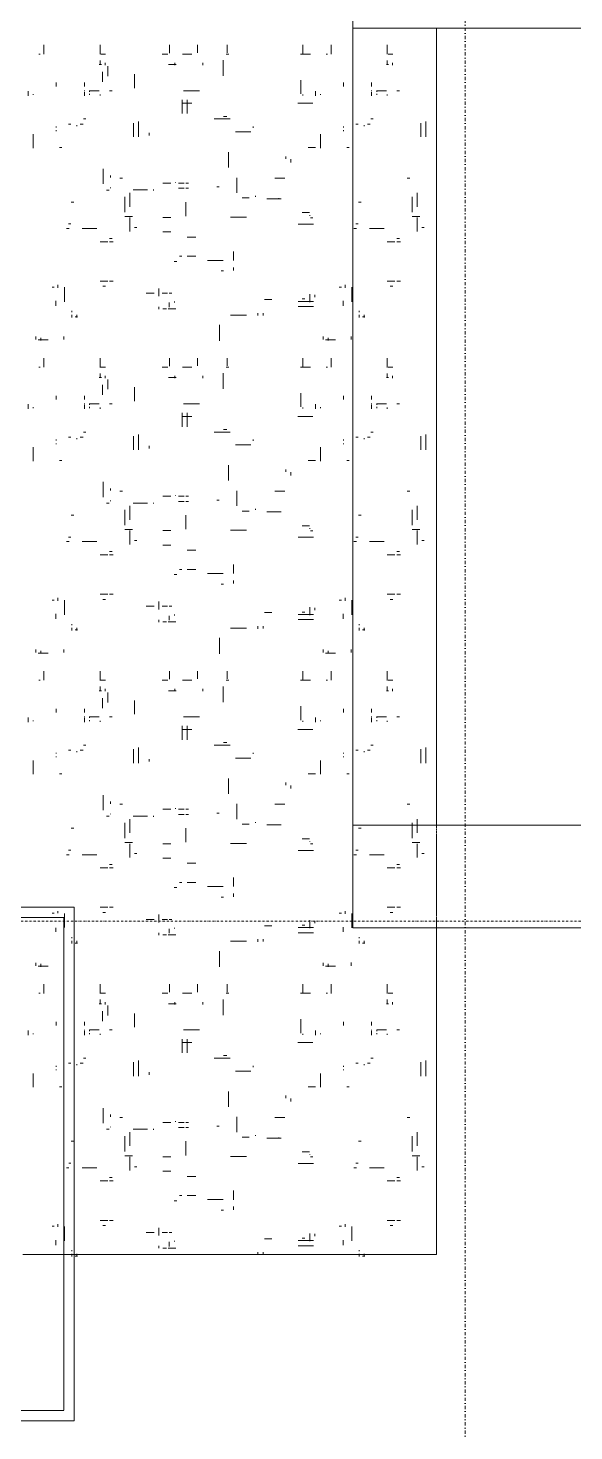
# Model space of a CAD drawing. Header units: millimetres. Extents: x -20313 to 13390, y -15775 to 12805.
# Drawn here: x -7322 to -6259, y -3115 to -383 of the extents above; entities that cross this region are included whole.
import ezdxf

# ---------------------------------------------------------------- set-up
doc = ezdxf.new("R2010")
doc.units = ezdxf.units.MM
doc.linetypes.add('Dash dot', pattern=[15.875, 6.35, -4.7625, 0, -4.7625])
doc.linetypes.add('TD_Level Line', pattern=[8, 4, -2, 0, -2])
for name, color, linetype, lineweight in [('G-ANNO-SYMB', 111, 'Continuous', 9), ('G-IMPT', 8, 'Continuous', 5), ('I-FURN', 30, 'Continuous', 5), ('S-GRID', 1, 'Continuous', 9)]:
    doc.layers.add(name, color=color, linetype=linetype, lineweight=lineweight)

# ---------------------------------------------------------------- blocks, each defined once
blk = doc.blocks.new('FUR_3_Upholstry_Sofa-Kona - _-1171519-01_First floor')
at = {"layer": 'I-FURN', "color": 10}
for p, q in [((-2197.3, 2524.4), (-2597.3, 2524.4)), ((-2597.3, 2524.4), (-2597.3, 2484.4)), ((-2597.3, 2524.4), (-2597.3, 1524.4)), ((-2197.3, 2524.4), (-2597.3, 2524.4)), ((-2597.3, 2524.4), (-2597.3, 1524.4)), ((-397.3, 2524.4), (-2597.3, 2524.4)), ((-2597.3, 2524.4), (-397.3, 2524.4)), ((-2597.3, 1524.4), (-2597.3, 2524.4)), ((-2577.3, 2504.4), (-417.3, 2504.4)), ((-417.3, 2504.4), (-2577.3, 2504.4)), ((-2577.3, 2494.8), (-2577.3, 2503.9)), ((-2577.3, 2503.9), (-2577.3, 2494.8)), ((-2577.3, 1564.4), (-2577.3, 2494.3)), ((-2577.3, 2494.3), (-2577.3, 1564.4)), ((-2597.3, 1564.4), (-2597.3, 2484.4)), ((-2597.3, 1564.4), (-2597.3, 1524.4)), ((-2577.3, 1554.1), (-2577.3, 1563.9)), ((-2577.3, 1563.9), (-2577.3, 1554.1)), ((-2577.3, 1544.4), (-2577.3, 1553.6)), ((-2577.3, 1553.6), (-2577.3, 1544.4)), ((-417.3, 1544.4), (-2577.3, 1544.4)), ((-2577.3, 1544.4), (-417.3, 1544.4)), ((-2597.3, 1524.4), (-2197.3, 1524.4)), ((-2597.3, 1524.4), (-2197.3, 1524.4)), ((-2597.3, 1524.4), (-397.3, 1524.4)), ((-397.3, 1524.4), (-2597.3, 1524.4))]:
    blk.add_line(p, q, dxfattribs=at)
blk = doc.blocks.new('FUR_3_Upholstry_Sofa-Parametric - Linear-1171520-01_First floor')
at = {"layer": 'I-FURN', "color": 10}
for p, q in [((-1009.4, -628.3), (-1009.4, -1568.3)), ((-998.5, -628.3), (-1009.4, -628.3)), ((-987.7, -628.3), (-1009.4, -628.3)), ((-987.7, -628.3), (-998.5, -628.3)), ((-987.7, -628.3), (-831.1, -628.3)), ((-831.1, -628.3), (-987.7, -628.3)), ((-809.4, -628.3), (-831.1, -628.3)), ((-825.5, -628.3), (-831.1, -628.3)), ((-809.4, -628.3), (-825.5, -628.3)), ((742.2, -628.3), (-809.4, -628.3)), ((-809.4, -628.3), (742.2, -628.3)), ((742.2, -628.3), (-809.4, -628.3)), ((-809.4, -628.3), (-809.4, -650)), ((742.2, -628.3), (-809.4, -628.3)), ((742.2, -650), (742.2, -628.3)), ((753.1, -628.3), (742.2, -628.3)), ((763.9, -628.3), (742.2, -628.3)), ((758.3, -628.3), (753.1, -628.3)), ((763.9, -628.3), (758.3, -628.3)), ((920.5, -628.3), (763.9, -628.3)), ((763.9, -628.3), (920.5, -628.3)), ((942.2, -628.3), (920.5, -628.3)), ((942.2, -628.3), (920.5, -628.3)), ((942.2, -1568.3), (942.2, -628.3)), ((-809.4, -805.8), (-809.4, -629)), ((-809.4, -629), (-809.4, -805.8)), ((-809.4, -629), (-809.4, -805.8)), ((-809.4, -805.8), (-809.4, -629)), ((-809.4, -806.5), (-809.4, -650)), ((742.2, -805.8), (742.2, -629)), ((742.2, -629), (742.2, -805.8)), ((742.2, -805.8), (742.2, -629)), ((742.2, -629), (742.2, -805.8)), ((742.2, -650), (742.2, -806.5)), ((-809.4, -827.5), (-809.4, -806.5)), ((-809.4, -806.5), (-809.4, -827.5)), ((-809.4, -806.5), (-809.4, -828.3)), ((-809.4, -806.5), (-809.4, -827.5)), ((-809.4, -827.5), (-809.4, -806.5)), ((742.2, -827.5), (742.2, -806.5)), ((742.2, -806.5), (742.2, -827.5)), ((742.2, -827.5), (742.2, -806.5)), ((742.2, -828.3), (742.2, -806.5)), ((742.2, -806.5), (742.2, -827.5)), ((-809.4, -1568.3), (-809.4, -828.3)), ((-809.4, -828.3), (-809.4, -1568.3)), ((-809.4, -828.3), (742.2, -828.3)), ((742.2, -828.3), (-809.4, -828.3)), ((742.2, -828.3), (-809.4, -828.3)), ((-809.4, -1568.3), (-809.4, -828.3)), ((-809.4, -828.3), (742.2, -828.3)), ((-809.4, -828.3), (-809.4, -1568.3)), ((-809.4, -1568.3), (-809.4, -828.3)), ((742.2, -1568.3), (742.2, -828.3)), ((742.2, -828.3), (742.2, -1568.3)), ((742.2, -828.3), (742.2, -1568.3)), ((742.2, -1568.3), (742.2, -828.3)), ((742.2, -828.3), (742.2, -1568.3)), ((-1009.4, -1568.3), (-987.7, -1568.3)), ((-1009.4, -1568.3), (-987.7, -1568.3)), ((-987.7, -1568.3), (-831.1, -1568.3)), ((-831.1, -1568.3), (-987.7, -1568.3)), ((-831.1, -1568.3), (-809.4, -1568.3)), ((-831.1, -1568.3), (-809.4, -1568.3)), ((-809.4, -1568.3), (742.2, -1568.3)), ((742.2, -1568.3), (-809.4, -1568.3)), ((-809.4, -1568.3), (742.2, -1568.3)), ((742.2, -1568.3), (-809.4, -1568.3)), ((742.2, -1568.3), (763.9, -1568.3)), ((742.2, -1568.3), (743, -1568.3)), ((743, -1568.3), (745.1, -1568.3)), ((745.1, -1568.3), (748.6, -1568.3)), ((748.6, -1568.3), (753.1, -1568.3)), ((753.1, -1568.3), (763.9, -1568.3)), ((920.5, -1568.3), (763.9, -1568.3)), ((763.9, -1568.3), (920.5, -1568.3)), ((920.5, -1568.3), (939.3, -1568.3)), ((920.5, -1568.3), (942.2, -1568.3)), ((939.3, -1568.3), (941.5, -1568.3)), ((941.5, -1568.3), (942.2, -1568.3))]:
    blk.add_line(p, q, dxfattribs=at)
blk = doc.blocks.new('FUR_8_Carpet - _-1171524-01_First floor')
at = {"layer": 'G-IMPT'}
for p, q in [((-1583, 1503.4), (-1578.6, 1503.4)), ((-1572, 1504.4), (-1572, 1499.2)), ((-1023.6, 1503.4), (-1019.2, 1503.4)), ((-1012.6, 1504.4), (-1012.6, 1499.2)), ((-1572, 1491.9), (-1572, 1493.9)), ((-1541, 1481.8), (-1541, 1472.3)), ((-1375.1, 1500.8), (-1375.1, 1495.8)), ((-1322, 1500), (-1352.8, 1500)), ((-1200.4, 1487.7), (-1215.4, 1487.7)), ((-1212.6, 1473.5), (-1212.6, 1475.2)), ((-1202.6, 1484.3), (-1202.6, 1475.6)), ((-1197.1, 1487.7), (-1189.7, 1487.7)), ((-1012.6, 1491.9), (-1012.6, 1493.9)), ((-981.7, 1481.8), (-981.7, 1472.3)), ((-1557.7, 1473.8), (-1557.7, 1445.7)), ((-1483.6, 1473.2), (-1453.3, 1473.2)), ((-1475.9, 1459.1), (-1475.9, 1474.5)), ((-1461.2, 1468.4), (-1466.3, 1468.4)), ((-1402, 1469.5), (-1387.9, 1469.5)), ((-1202.6, 1457.2), (-1207.5, 1457.2)), ((-1199.4, 1457.2), (-1188.6, 1457.2)), ((-1189, 1457.2), (-1194.7, 1457.2)), ((-1173.3, 1457.2), (-1157.4, 1457.2)), ((-998.4, 1473.8), (-998.4, 1445.7)), ((-1645.3, 1433.8), (-1652.7, 1433.8)), ((-1642, 1433.8), (-1627, 1433.8)), ((-1637, 1444.5), (-1637, 1443.1)), ((-1538.1, 1445.2), (-1533.6, 1445.2)), ((-1086, 1433.8), (-1093.4, 1433.8)), ((-1082.7, 1433.8), (-1067.7, 1433.8)), ((-1077.7, 1444.5), (-1077.7, 1443.1)), ((-978.7, 1445.2), (-974.3, 1445.2)), ((-1327.4, 1406.9), (-1327.4, 1413.1)), ((-1327.4, 1393.6), (-1327.4, 1375.8)), ((-1307.9, 1413.9), (-1303.5, 1413.9)), ((-1254, 1385.5), (-1237.3, 1385.5)), ((-1226.9, 1385.5), (-1222.4, 1385.5)), ((-1645.3, 1357), (-1652.7, 1357)), ((-1650.6, 1350.4), (-1645.8, 1350.4)), ((-1642, 1357), (-1627, 1357)), ((-1086, 1357), (-1093.4, 1357)), ((-1091.2, 1350.4), (-1086.5, 1350.4)), ((-1082.7, 1357), (-1067.7, 1357)), ((-1698.8, 1329.3), (-1694, 1329.3)), ((-1685.2, 1336.9), (-1685.2, 1334.9)), ((-1685.2, 1334.9), (-1685.2, 1309.9)), ((-1620.8, 1331.4), (-1592.3, 1331.4)), ((-1565.8, 1322.3), (-1570.2, 1322.3)), ((-1562, 1331.4), (-1567.2, 1331.4)), ((-1483.6, 1322.9), (-1453.3, 1322.9)), ((-1205.7, 1338), (-1189.8, 1338)), ((-1139.4, 1329.3), (-1134.7, 1329.3)), ((-1125.8, 1336.9), (-1125.8, 1334.9)), ((-1125.8, 1334.9), (-1125.8, 1309.9)), ((-1061.5, 1331.4), (-1033, 1331.4)), ((-1007.3, 1322.3), (-1010.8, 1322.3)), ((-1002.7, 1331.4), (-1007.1, 1331.4)), ((-1690.2, 1307.8), (-1675.2, 1307.8)), ((-1685.2, 1263.9), (-1685.2, 1288.9)), ((-1680.5, 1307.8), (-1677, 1307.8)), ((-1675.2, 1299.3), (-1675.2, 1294.5)), ((-1675.2, 1294.5), (-1675.2, 1269.5)), ((-1482.2, 1310.3), (-1477.8, 1310.3)), ((-1475.9, 1306.4), (-1475.9, 1305.4)), ((-1461.6, 1300.3), (-1475.8, 1300.3)), ((-1322, 1309.2), (-1352.8, 1309.2)), ((-1235, 1279.8), (-1235, 1307.2)), ((-1205.7, 1309.9), (-1189.8, 1309.9)), ((-1130.9, 1307.8), (-1115.9, 1307.8)), ((-1125.8, 1263.9), (-1125.8, 1288.9)), ((-1121.2, 1307.8), (-1117.6, 1307.8)), ((-1115.8, 1299.3), (-1115.8, 1294.5)), ((-1115.8, 1294.5), (-1115.8, 1269.5)), ((-1685.2, 1262), (-1685.2, 1263.9)), ((-1576.4, 1279.7), (-1571, 1279.7)), ((-1420.4, 1273.5), (-1392.8, 1273.5)), ((-1415.6, 1273.5), (-1415.6, 1272.4)), ((-1370.4, 1267.7), (-1370.4, 1269.4)), ((-1334.4, 1261.8), (-1334.4, 1232.4)), ((-1172.1, 1257.2), (-1172.1, 1255.6)), ((-1125.8, 1262), (-1125.8, 1263.9)), ((-1017, 1279.7), (-1011.6, 1279.7)), ((-1670.7, 1233.1), (-1665.9, 1233.1)), ((-1299.7, 1250.4), (-1295.2, 1250.4)), ((-1235, 1243), (-1239.9, 1243)), ((-1231.8, 1243), (-1221, 1243)), ((-1220.4, 1243), (-1227.1, 1243)), ((-1205.7, 1243), (-1189.8, 1243)), ((-1160.1, 1256.2), (-1157.5, 1256.2)), ((-1157.5, 1256.2), (-1132.5, 1256.2)), ((-1111.4, 1233.1), (-1106.6, 1233.1)), ((-1088.3, 1252.4), (-1088.3, 1251.5)), ((-1088.3, 1232.1), (-1088.3, 1227.8)), ((-1085.8, 1256.4), (-1080.1, 1256.4)), ((-1074.1, 1215.1), (-1074.1, 1244.5)), ((-1439.3, 1196.3), (-1439.3, 1202.4)), ((-1317.6, 1212.5), (-1317.6, 1182.7)), ((-1429.3, 1190.8), (-1429.3, 1195.7)), ((-1722.7, 1146.3), (-1722.7, 1150)), ((-1702.2, 1152.7), (-1702.2, 1127.7)), ((-1702.2, 1127.7), (-1702.2, 1152.7)), ((-1692.2, 1127.7), (-1692.2, 1152.7)), ((-1552.8, 1173.5), (-1548.4, 1173.5)), ((-1472.8, 1173.5), (-1487, 1173.5)), ((-1163.3, 1146.3), (-1163.3, 1150)), ((-1142.9, 1152.7), (-1142.9, 1127.7)), ((-1142.9, 1127.7), (-1142.9, 1152.7)), ((-1132.9, 1127.7), (-1132.9, 1152.7)), ((-993.5, 1173.5), (-989, 1173.5)), ((-1722.7, 1145), (-1722.7, 1146.3)), ((-1692.2, 1125.8), (-1692.2, 1127.7)), ((-1594, 1127.9), (-1588.3, 1127.9)), ((-1582.3, 1131.8), (-1582.3, 1129.8)), ((-1565.8, 1127.9), (-1570.2, 1127.9)), ((-1541.8, 1140), (-1541.8, 1141.4)), ((-1541.8, 1134.5), (-1541.8, 1132.8)), ((-1366.2, 1135.2), (-1366.2, 1132.8)), ((-1331.8, 1143.1), (-1361.1, 1143.1)), ((-1163.3, 1145), (-1163.3, 1146.3)), ((-1132.9, 1125.8), (-1132.9, 1127.7)), ((-1034.7, 1127.9), (-1029, 1127.9)), ((-1022.9, 1131.8), (-1022.9, 1129.8)), ((-1006.4, 1127.9), (-1010.8, 1127.9)), ((-982.5, 1140), (-982.5, 1141.4)), ((-982.5, 1134.5), (-982.5, 1132.8)), ((-1599.5, 1117.9), (-1595, 1117.9)), ((-1289.8, 1117.9), (-1320.9, 1117.9)), ((-1308.2, 1112.9), (-1314.4, 1112.9)), ((-1227.4, 1080.7), (-1227.4, 1107.6)), ((-1040.1, 1117.9), (-1035.7, 1117.9)), ((-1627, 1072.5), (-1627, 1070.4)), ((-1596.5, 1065.5), (-1596.5, 1073)), ((-1596.5, 1069.7), (-1596.5, 1071.2)), ((-1487.1, 1063.9), (-1487.1, 1073)), ((-1452.7, 1087.5), (-1482, 1087.5)), ((-1462.8, 1072.3), (-1462.8, 1070.4)), ((-1246.5, 1087.5), (-1228.2, 1087.5)), ((-1067.7, 1072.5), (-1067.7, 1070.4)), ((-1037.2, 1065.5), (-1037.2, 1073)), ((-1037.2, 1069.7), (-1037.2, 1071.2)), ((-927.7, 1063.9), (-927.7, 1073)), ((-1650.6, 1063), (-1645.8, 1063)), ((-1606.5, 1063), (-1625.6, 1063)), ((-1596.5, 1064.1), (-1596.5, 1062.5)), ((-1596.5, 1054.5), (-1596.5, 1047.2)), ((-1541.8, 1054.5), (-1541.8, 1047.2)), ((-1230.4, 1063), (-1261.5, 1063)), ((-1134.9, 1057.8), (-1134.9, 1035.5)), ((-1134.9, 1035.5), (-1134.9, 1057.8)), ((-1091.2, 1063), (-1086.5, 1063)), ((-1072.8, 1031.2), (-1072.8, 1045.6)), ((-1047.2, 1063), (-1066.3, 1063)), ((-1037.2, 1064.1), (-1037.2, 1062.5)), ((-1037.2, 1054.5), (-1037.2, 1047.2)), ((-982.5, 1054.5), (-982.5, 1047.2)), ((-1637, 1008.5), (-1637, 1013.1)), ((-1625.2, 1012), (-1629.6, 1012)), ((-1627, 1003.8), (-1627, 1011.2)), ((-1307.5, 1034), (-1307.5, 1003.5)), ((-1267.8, 1008.5), (-1267.8, 1013.1)), ((-1200.9, 1012), (-1215.9, 1012)), ((-1213.1, 1008.5), (-1213.1, 1013.1)), ((-1082.8, 1034.7), (-1082.8, 1029.7)), ((-1082.8, 1029.7), (-1082.8, 1015.3)), ((-1077.7, 1008.5), (-1077.7, 1013.1)), ((-1072.8, 1026.2), (-1072.8, 1031.2)), ((-1065.8, 1012), (-1070.3, 1012)), ((-1067.7, 1003.8), (-1067.7, 1011.2)), ((-1627, 991.9), (-1627, 973.9)), ((-1517.6, 991.7), (-1517.6, 973.9)), ((-1462.8, 990.9), (-1462.8, 973.9)), ((-1315.1, 989.1), (-1315.1, 973.9)), ((-1257.8, 989.1), (-1257.8, 973.9)), ((-1203.1, 989.5), (-1203.1, 973.9)), ((-1067.7, 991.9), (-1067.7, 973.9)), ((-958.2, 991.7), (-958.2, 973.9)), ((-1556.9, 931.7), (-1556.9, 937.9)), ((-1512.1, 934.3), (-1512.1, 939.8)), ((-1502.1, 931.9), (-1502.1, 937.9)), ((-997.5, 931.7), (-997.5, 937.9)), ((-952.8, 934.3), (-952.8, 939.8)), ((-942.8, 931.9), (-942.8, 937.9)), ((-1583, 893.7), (-1578.6, 893.7)), ((-1572, 894.7), (-1572, 889.5)), ((-1572, 882.2), (-1572, 884.2)), ((-1375.1, 891.1), (-1375.1, 886.1)), ((-1322, 890.3), (-1352.8, 890.3)), ((-1200.4, 878), (-1215.4, 878)), ((-1202.6, 874.7), (-1202.6, 866)), ((-1197.1, 878), (-1189.7, 878)), ((-1023.6, 893.7), (-1019.2, 893.7)), ((-1012.6, 894.7), (-1012.6, 889.5)), ((-1012.6, 882.2), (-1012.6, 884.2)), ((-1557.7, 864.2), (-1557.7, 836)), ((-1541, 872.1), (-1541, 862.6)), ((-1483.6, 863.5), (-1453.3, 863.5)), ((-1475.9, 849.4), (-1475.9, 864.8)), ((-1461.2, 858.7), (-1466.3, 858.7)), ((-1402, 859.9), (-1387.9, 859.9)), ((-1212.6, 863.9), (-1212.6, 865.6)), ((-1202.6, 847.6), (-1207.5, 847.6)), ((-1199.4, 847.6), (-1188.6, 847.6)), ((-1189, 847.6), (-1194.7, 847.6)), ((-1173.3, 847.6), (-1157.4, 847.6)), ((-998.4, 863.6), (-998.4, 853.8)), ((-998.4, 853.3), (-998.4, 844.1)), ((-981.7, 872.1), (-981.7, 864.1)), ((-1645.3, 824.1), (-1652.7, 824.1)), ((-1642, 824.1), (-1627, 824.1)), ((-1637, 834.9), (-1637, 833.4)), ((-1538.1, 835.6), (-1533.6, 835.6)), ((-1086, 824.1), (-1093.4, 824.1)), ((-1082.7, 824.1), (-1067.7, 824.1)), ((-1077.7, 834.9), (-1077.7, 833.4)), ((-998.4, 843.2), (-998.4, 836)), ((-985.8, 831.4), (-985.8, 835.3)), ((-985.8, 835.3), (-985.8, 831.4)), ((-978.7, 835.6), (-974.3, 835.6)), ((-1327.4, 797.2), (-1327.4, 803.4)), ((-1307.9, 804.2), (-1303.5, 804.2)), ((-1327.4, 783.9), (-1327.4, 766.1)), ((-1254, 775.8), (-1237.3, 775.8)), ((-1226.9, 775.8), (-1222.4, 775.8)), ((-1645.3, 747.3), (-1652.7, 747.3)), ((-1650.6, 740.7), (-1645.8, 740.7)), ((-1642, 747.3), (-1627, 747.3)), ((-1086, 747.3), (-1093.4, 747.3)), ((-1091.2, 740.7), (-1086.5, 740.7)), ((-1082.7, 747.3), (-1067.7, 747.3)), ((-1698.8, 719.6), (-1694, 719.6)), ((-1685.2, 727.2), (-1685.2, 725.2)), ((-1685.2, 725.2), (-1685.2, 700.2)), ((-1620.8, 721.7), (-1592.3, 721.7)), ((-1565.8, 712.6), (-1570.2, 712.6)), ((-1562, 721.7), (-1567.2, 721.7)), ((-1483.6, 713.3), (-1453.3, 713.3)), ((-1205.7, 728.3), (-1189.8, 728.3)), ((-1139.4, 719.6), (-1134.7, 719.6)), ((-1125.8, 727.2), (-1125.8, 725.2)), ((-1125.8, 725.2), (-1125.8, 700.2)), ((-1061.5, 721.7), (-1033, 721.7)), ((-1006.4, 712.6), (-1010.8, 712.6)), ((-1002.7, 721.7), (-1007.8, 721.7)), ((-1690.2, 698.1), (-1675.2, 698.1)), ((-1680.5, 698.1), (-1677, 698.1)), ((-1675.2, 689.6), (-1675.2, 685.6)), ((-1675.2, 684.8), (-1675.2, 680.6)), ((-1482.2, 700.7), (-1477.8, 700.7)), ((-1475.9, 696.7), (-1475.9, 695.8)), ((-1461.6, 690.7), (-1475.8, 690.7)), ((-1322, 699.6), (-1352.8, 699.6)), ((-1235, 670.2), (-1235, 697.5)), ((-1205.7, 700.2), (-1189.8, 700.2)), ((-1130.9, 698.1), (-1115.9, 698.1)), ((-1121.2, 698.1), (-1117.6, 698.1)), ((-1115.8, 689.6), (-1115.8, 684.8)), ((-1115.8, 684.8), (-1115.8, 659.8)), ((-1685.2, 675.4), (-1685.2, 679.2)), ((-1685.2, 670.8), (-1685.2, 674.7)), ((-1685.2, 667.2), (-1685.2, 670.2)), ((-1685.2, 664.9), (-1685.2, 666.8)), ((-1685.2, 654.2), (-1685.2, 663.9)), ((-1675.2, 680), (-1675.2, 675.4)), ((-1675.2, 674.7), (-1675.2, 670.8)), ((-1675.2, 670.2), (-1675.2, 667.2)), ((-1675.2, 666.8), (-1675.2, 664.9)), ((-1675.2, 663.9), (-1675.2, 659.8)), ((-1576.4, 670), (-1571, 670)), ((-1420.4, 663.8), (-1392.8, 663.8)), ((-1415.6, 663.9), (-1415.6, 662.8)), ((-1370.4, 658.1), (-1370.4, 659.7)), ((-1125.8, 654.2), (-1125.8, 679.2)), ((-1017, 670), (-1011.6, 670)), ((-1685.2, 652.3), (-1685.2, 654.2)), ((-1334.4, 652.2), (-1334.4, 622.7)), ((-1299.7, 640.7), (-1295.2, 640.7)), ((-1235, 633.3), (-1239.9, 633.3)), ((-1231.8, 633.3), (-1221, 633.3)), ((-1220.4, 633.3), (-1227.1, 633.3)), ((-1205.7, 633.3), (-1189.8, 633.3)), ((-1172.1, 647.6), (-1172.1, 645.9)), ((-1160.1, 646.5), (-1157.5, 646.5)), ((-1157.5, 646.5), (-1132.5, 646.5)), ((-1125.8, 652.3), (-1125.8, 654.2)), ((-1088.3, 642.7), (-1088.3, 641.8)), ((-1085.8, 646.7), (-1080.1, 646.7)), ((-1074.1, 605.4), (-1074.1, 634.8)), ((-1670.7, 623.4), (-1665.9, 623.4)), ((-1317.6, 602.9), (-1317.6, 573)), ((-1111.4, 623.4), (-1106.6, 623.4)), ((-1088.3, 622.4), (-1088.3, 618.1)), ((-1439.3, 586.6), (-1439.3, 592.8)), ((-1429.3, 581.1), (-1429.3, 586.1)), ((-1552.8, 563.9), (-1548.4, 563.9)), ((-1472.8, 563.9), (-1487, 563.9)), ((-993.5, 563.9), (-989, 563.9)), ((-1722.7, 536.6), (-1722.7, 540.4)), ((-1722.7, 535.4), (-1722.7, 536.6)), ((-1702.2, 543.1), (-1702.2, 518.1)), ((-1702.2, 518.1), (-1702.2, 543.1)), ((-1692.2, 518.1), (-1692.2, 543.1)), ((-1582.3, 522.2), (-1582.3, 520.1)), ((-1541.8, 530.3), (-1541.8, 531.8)), ((-1541.8, 524.8), (-1541.8, 523.1)), ((-1366.2, 525.5), (-1366.2, 523.1)), ((-1331.8, 533.4), (-1361.1, 533.4)), ((-1163.3, 536.6), (-1163.3, 540.4)), ((-1163.3, 535.4), (-1163.3, 536.6)), ((-1142.9, 543.1), (-1142.9, 518.1)), ((-1142.9, 518.1), (-1142.9, 543.1)), ((-1132.9, 518.1), (-1132.9, 543.1)), ((-1022.9, 522.2), (-1022.9, 520.1)), ((-982.5, 530.3), (-982.5, 531.8)), ((-982.5, 524.8), (-982.5, 523.1)), ((-1692.2, 516.1), (-1692.2, 518.1)), ((-1599.5, 508.3), (-1595, 508.3)), ((-1594, 518.3), (-1588.3, 518.3)), ((-1565.8, 518.3), (-1570.2, 518.3)), ((-1289.8, 508.3), (-1320.9, 508.3)), ((-1308.2, 503.2), (-1314.4, 503.2)), ((-1227.4, 471), (-1227.4, 498)), ((-1132.9, 516.1), (-1132.9, 518.1)), ((-1040.1, 508.3), (-1035.7, 508.3)), ((-1034.7, 518.3), (-1029, 518.3)), ((-1006.4, 518.3), (-1010.8, 518.3)), ((-1452.7, 477.8), (-1482, 477.8)), ((-1246.5, 477.8), (-1228.2, 477.8)), ((-1650.6, 453.4), (-1645.8, 453.4)), ((-1627, 462.8), (-1627, 460.7)), ((-1606.5, 453.4), (-1625.6, 453.4)), ((-1596.5, 455.8), (-1596.5, 463.3)), ((-1596.5, 460), (-1596.5, 461.5)), ((-1596.5, 454.5), (-1596.5, 452.8)), ((-1596.5, 444.8), (-1596.5, 437.6)), ((-1541.8, 444.8), (-1541.8, 437.6)), ((-1487.1, 454.2), (-1487.1, 463.3)), ((-1462.8, 462.6), (-1462.8, 460.7)), ((-1230.4, 453.4), (-1261.5, 453.4)), ((-1134.9, 448.1), (-1134.9, 425.8)), ((-1134.9, 425.8), (-1134.9, 448.1)), ((-1091.2, 453.4), (-1086.5, 453.4)), ((-1067.7, 462.8), (-1067.7, 460.7)), ((-1047.2, 453.4), (-1066.3, 453.4)), ((-1037.2, 455.8), (-1037.2, 463.3)), ((-1037.2, 460), (-1037.2, 461.5)), ((-1037.2, 454.5), (-1037.2, 452.8)), ((-1037.2, 444.8), (-1037.2, 437.6)), ((-982.5, 444.8), (-982.5, 437.6)), ((-927.7, 454.2), (-927.7, 463.3)), ((-1307.5, 424.4), (-1307.5, 393.8)), ((-1082.8, 425.1), (-1082.8, 420.1)), ((-1082.8, 420.1), (-1082.8, 405.7)), ((-1072.8, 421.6), (-1072.8, 436)), ((-1072.8, 416.6), (-1072.8, 421.6)), ((-1637, 398.8), (-1637, 403.4)), ((-1625.2, 402.3), (-1629.6, 402.3)), ((-1627, 394.1), (-1627, 401.5)), ((-1267.8, 398.8), (-1267.8, 403.4)), ((-1200.9, 402.3), (-1215.9, 402.3)), ((-1213.1, 398.8), (-1213.1, 403.4)), ((-1077.7, 398.8), (-1077.7, 403.4)), ((-1065.8, 402.3), (-1070.3, 402.3)), ((-1067.7, 394.1), (-1067.7, 401.5)), ((-1627, 382.3), (-1627, 364.2)), ((-1517.6, 382.1), (-1517.6, 364.2)), ((-1462.8, 381.2), (-1462.8, 364.2)), ((-1315.1, 379.4), (-1315.1, 364.2)), ((-1257.8, 379.4), (-1257.8, 364.2)), ((-1203.1, 379.8), (-1203.1, 364.2)), ((-1067.7, 382.3), (-1067.7, 364.2)), ((-958.2, 382.1), (-958.2, 364.2)), ((-1556.9, 322), (-1556.9, 328.2)), ((-1512.1, 324.6), (-1512.1, 330.1)), ((-1502.1, 322.2), (-1502.1, 328.2)), ((-997.5, 322), (-997.5, 328.2)), ((-952.8, 324.6), (-952.8, 330.1)), ((-942.8, 322.2), (-942.8, 328.2)), ((-1583, 284), (-1578.6, 284)), ((-1572, 285), (-1572, 279.8)), ((-1572, 272.5), (-1572, 274.5)), ((-1375.1, 281.5), (-1375.1, 276.5)), ((-1322, 280.7), (-1352.8, 280.7)), ((-1023.6, 284), (-1019.2, 284)), ((-1012.6, 285), (-1012.6, 279.8)), ((-1012.6, 272.5), (-1012.6, 274.5)), ((-1557.7, 254.5), (-1557.7, 226.3)), ((-1541, 262.4), (-1541, 252.9)), ((-1483.6, 253.8), (-1453.3, 253.8)), ((-1475.9, 239.7), (-1475.9, 255.2)), ((-1461.2, 249.1), (-1466.3, 249.1)), ((-1402, 250.2), (-1387.9, 250.2)), ((-1200.4, 268.4), (-1215.4, 268.4)), ((-1212.6, 254.2), (-1212.6, 255.9)), ((-1202.6, 265), (-1202.6, 256.3)), ((-1197.1, 268.4), (-1189.7, 268.4)), ((-998.4, 254.5), (-998.4, 226.3)), ((-981.7, 262.4), (-981.7, 252.9)), ((-1637, 225.2), (-1637, 223.8)), ((-1538.1, 225.9), (-1533.6, 225.9)), ((-1202.6, 237.9), (-1207.5, 237.9)), ((-1199.4, 237.9), (-1188.6, 237.9)), ((-1189, 237.9), (-1194.7, 237.9)), ((-1173.3, 237.9), (-1157.4, 237.9)), ((-1077.7, 225.2), (-1077.7, 223.8)), ((-978.7, 225.9), (-974.3, 225.9)), ((-1645.3, 214.4), (-1652.7, 214.4)), ((-1642, 214.4), (-1627, 214.4)), ((-1327.4, 187.6), (-1327.4, 193.8)), ((-1307.9, 194.6), (-1303.5, 194.6)), ((-1086, 214.4), (-1093.4, 214.4)), ((-1082.7, 214.4), (-1067.7, 214.4)), ((-1327.4, 174.2), (-1327.4, 156.5)), ((-1254, 166.1), (-1237.3, 166.1)), ((-1226.9, 166.1), (-1222.4, 166.1)), ((-1645.3, 137.6), (-1652.7, 137.6)), ((-1642, 137.6), (-1627, 137.6)), ((-1086, 137.6), (-1093.4, 137.6)), ((-1082.7, 137.6), (-1067.7, 137.6)), ((-1698.8, 109.9), (-1694, 109.9)), ((-1685.2, 117.5), (-1685.2, 115.6)), ((-1685.2, 115.6), (-1685.2, 90.6)), ((-1650.6, 131), (-1645.8, 131)), ((-1620.8, 112), (-1592.3, 112)), ((-1562, 112), (-1567.2, 112)), ((-1205.7, 118.6), (-1189.8, 118.6)), ((-1139.4, 109.9), (-1134.7, 109.9)), ((-1125.8, 117.5), (-1125.8, 115.6)), ((-1125.8, 115.6), (-1125.8, 90.6)), ((-1091.2, 131), (-1086.5, 131)), ((-1061.5, 112), (-1033, 112)), ((-1002.7, 112), (-1007.8, 112)), ((-1690.2, 88.4), (-1675.2, 88.4)), ((-1680.5, 88.4), (-1677, 88.4)), ((-1565.8, 103), (-1570.2, 103)), ((-1483.6, 103.6), (-1453.3, 103.6)), ((-1482.2, 91), (-1477.8, 91)), ((-1475.9, 87.1), (-1475.9, 86.1)), ((-1322, 89.9), (-1352.8, 89.9)), ((-1235, 60.5), (-1235, 87.8)), ((-1205.7, 90.6), (-1189.8, 90.6)), ((-1130.9, 88.4), (-1115.9, 88.4)), ((-1121.2, 88.4), (-1117.6, 88.4)), ((-1006.4, 103), (-1010.8, 103)), ((-1685.2, 44.6), (-1685.2, 69.6)), ((-1675.2, 79.9), (-1675.2, 75.2)), ((-1675.2, 75.2), (-1675.2, 50.2)), ((-1576.4, 60.3), (-1571, 60.3)), ((-1461.6, 81), (-1475.8, 81)), ((-1125.8, 44.6), (-1125.8, 69.6)), ((-1115.8, 79.9), (-1115.8, 75.2)), ((-1115.8, 75.2), (-1115.8, 50.2)), ((-1017, 60.3), (-1011.6, 60.3)), ((-1685.2, 42.6), (-1685.2, 44.6)), ((-1420.4, 54.1), (-1392.8, 54.1)), ((-1415.6, 54.2), (-1415.6, 53.1)), ((-1370.4, 48.4), (-1370.4, 50.1)), ((-1334.4, 42.5), (-1334.4, 13.1)), ((-1299.7, 31.1), (-1295.2, 31.1)), ((-1172.1, 37.9), (-1172.1, 36.2)), ((-1160.1, 36.8), (-1157.5, 36.8)), ((-1157.5, 36.8), (-1132.5, 36.8)), ((-1125.8, 42.6), (-1125.8, 44.6)), ((-1088.3, 33), (-1088.3, 32.1)), ((-1085.8, 37), (-1080.1, 37)), ((-1670.7, 13.7), (-1665.9, 13.7)), ((-1235, 23.7), (-1239.9, 23.7)), ((-1231.8, 23.7), (-1221, 23.7)), ((-1220.4, 23.7), (-1227.1, 23.7)), ((-1205.7, 23.7), (-1189.8, 23.7)), ((-1111.4, 13.7), (-1106.6, 13.7)), ((-1088.3, 12.7), (-1088.3, 8.5)), ((-1074.1, -4.3), (-1074.1, 25.2)), ((-1439.3, -23.1), (-1439.3, -16.9)), ((-1429.3, -28.6), (-1429.3, -23.6)), ((-1317.6, -6.8), (-1317.6, -36.7)), ((-1552.8, -45.8), (-1548.4, -45.8)), ((-1472.8, -45.8), (-1487, -45.8)), ((-993.5, -45.8), (-989, -45.8)), ((-1722.7, -73), (-1722.7, -69.3)), ((-1722.7, -74.3), (-1722.7, -73)), ((-1702.2, -66.6), (-1702.2, -91.6)), ((-1702.2, -91.6), (-1702.2, -66.6)), ((-1692.2, -91.6), (-1692.2, -66.6)), ((-1541.8, -79.4), (-1541.8, -77.9)), ((-1331.8, -76.3), (-1361.1, -76.3)), ((-1163.3, -73), (-1163.3, -69.3)), ((-1163.3, -74.3), (-1163.3, -73)), ((-1142.9, -66.6), (-1142.9, -91.6)), ((-1142.9, -91.6), (-1142.9, -66.6)), ((-1132.9, -91.6), (-1132.9, -66.6)), ((-982.5, -79.4), (-982.5, -77.9)), ((-1692.2, -93.5), (-1692.2, -91.6)), ((-1599.5, -101.4), (-1595, -101.4)), ((-1594, -91.4), (-1588.3, -91.4)), ((-1582.3, -87.5), (-1582.3, -89.6)), ((-1565.8, -91.4), (-1570.2, -91.4)), ((-1541.8, -84.9), (-1541.8, -86.6)), ((-1366.2, -84.1), (-1366.2, -86.6)), ((-1289.8, -101.4), (-1320.9, -101.4)), ((-1308.2, -106.5), (-1314.4, -106.5)), ((-1132.9, -93.5), (-1132.9, -91.6)), ((-1040.1, -101.4), (-1035.7, -101.4)), ((-1034.7, -91.4), (-1029, -91.4)), ((-1022.9, -87.5), (-1022.9, -89.6)), ((-1006.4, -91.4), (-1010.8, -91.4)), ((-982.5, -84.9), (-982.5, -86.6)), ((-1452.7, -131.9), (-1482, -131.9)), ((-1246.5, -131.9), (-1228.2, -131.9)), ((-1227.4, -138.7), (-1227.4, -111.7)), ((-1650.6, -156.3), (-1645.8, -156.3)), ((-1627, -146.8), (-1627, -149)), ((-1606.5, -156.3), (-1625.6, -156.3)), ((-1596.5, -153.9), (-1596.5, -146.4)), ((-1596.5, -149.7), (-1596.5, -148.1)), ((-1596.5, -155.2), (-1596.5, -156.9)), ((-1487.1, -155.5), (-1487.1, -146.4)), ((-1462.8, -147.1), (-1462.8, -149)), ((-1230.4, -156.3), (-1261.5, -156.3)), ((-1134.9, -161.6), (-1134.9, -182.8)), ((-1134.9, -182.8), (-1134.9, -161.6)), ((-1091.2, -156.3), (-1086.5, -156.3)), ((-1067.7, -146.8), (-1067.7, -149)), ((-1047.2, -156.3), (-1066.3, -156.3)), ((-1037.2, -153.9), (-1037.2, -146.4)), ((-1037.2, -149.7), (-1037.2, -148.1)), ((-1037.2, -155.2), (-1037.2, -156.9)), ((-927.7, -155.5), (-927.7, -146.4)), ((-1596.5, -164.9), (-1596.5, -172.1)), ((-1541.8, -164.9), (-1541.8, -172.1)), ((-1307.5, -185.3), (-1307.5, -215.9)), ((-1082.8, -184.6), (-1082.8, -189.6)), ((-1082.8, -189.6), (-1082.8, -204)), ((-1072.8, -188.1), (-1072.8, -173.7)), ((-1072.8, -193.1), (-1072.8, -188.1)), ((-1037.2, -164.9), (-1037.2, -172.1)), ((-982.5, -164.9), (-982.5, -172.1)), ((-1637, -210.8), (-1637, -206.2)), ((-1625.2, -207.3), (-1629.6, -207.3)), ((-1627, -215.6), (-1627, -208.2)), ((-1267.8, -210.8), (-1267.8, -206.2)), ((-1200.9, -207.3), (-1215.9, -207.3)), ((-1213.1, -210.8), (-1213.1, -206.2)), ((-1077.7, -210.8), (-1077.7, -206.2)), ((-1065.8, -207.3), (-1070.3, -207.3)), ((-1067.7, -215.6), (-1067.7, -208.2)), ((-1627, -227.4), (-1627, -245.5)), ((-1517.6, -227.6), (-1517.6, -245.5)), ((-1462.8, -228.5), (-1462.8, -245.5)), ((-1315.1, -230.2), (-1315.1, -245.5)), ((-1257.8, -230.2), (-1257.8, -245.5)), ((-1203.1, -229.8), (-1203.1, -245.5)), ((-1067.7, -227.4), (-1067.7, -245.5)), ((-958.2, -227.6), (-958.2, -245.5)), ((-1556.9, -287.7), (-1556.9, -281.5)), ((-1512.1, -285), (-1512.1, -279.6)), ((-1502.1, -287.5), (-1502.1, -281.5)), ((-997.5, -287.7), (-997.5, -281.5)), ((-952.8, -285), (-952.8, -279.6)), ((-942.8, -287.5), (-942.8, -281.5)), ((-1583, -325.7), (-1578.6, -325.7)), ((-1572, -324.6), (-1572, -329.8)), ((-1023.6, -325.7), (-1019.2, -325.7)), ((-1012.6, -324.6), (-1012.6, -329.8)), ((-1572, -337.2), (-1572, -335.1)), ((-1541, -347.3), (-1541, -356.7)), ((-1475.9, -369.9), (-1475.9, -354.5)), ((-1375.1, -328.2), (-1375.1, -333.2)), ((-1322, -329), (-1352.8, -329)), ((-1200.4, -341.3), (-1215.4, -341.3)), ((-1212.6, -355.5), (-1212.6, -353.8)), ((-1202.6, -344.7), (-1202.6, -353.4)), ((-1197.1, -341.3), (-1189.7, -341.3)), ((-1012.6, -337.2), (-1012.6, -335.1)), ((-981.7, -347.3), (-981.7, -356.7)), ((-1557.7, -355.2), (-1557.7, -383.3)), ((-1483.6, -355.8), (-1453.3, -355.8)), ((-1461.2, -360.6), (-1466.3, -360.6)), ((-1402, -359.5), (-1387.9, -359.5)), ((-1202.6, -371.8), (-1207.5, -371.8)), ((-1199.4, -371.8), (-1188.6, -371.8)), ((-1189, -371.8), (-1194.7, -371.8)), ((-1173.3, -371.8), (-1157.4, -371.8)), ((-998.4, -355.2), (-998.4, -383.3)), ((-1645.3, -395.2), (-1652.7, -395.2)), ((-1642, -395.2), (-1627, -395.2)), ((-1637, -384.5), (-1637, -385.9)), ((-1538.1, -383.8), (-1533.6, -383.8)), ((-1086, -395.2), (-1093.4, -395.2)), ((-1082.7, -395.2), (-1067.7, -395.2)), ((-1077.7, -384.5), (-1077.7, -385.9)), ((-978.7, -383.8), (-974.3, -383.8)), ((-1327.4, -422.1), (-1327.4, -415.9)), ((-1327.4, -435.4), (-1327.4, -453.2)), ((-1307.9, -415.1), (-1303.5, -415.1)), ((-1254, -443.6), (-1237.3, -443.6)), ((-1226.9, -443.6), (-1222.4, -443.6)), ((-1645.3, -472), (-1652.7, -472)), ((-1650.6, -478.6), (-1645.8, -478.6)), ((-1642, -472), (-1627, -472)), ((-1205.7, -491), (-1189.8, -491)), ((-1086, -472), (-1093.4, -472)), ((-1091.2, -478.6), (-1086.5, -478.6)), ((-1082.7, -472), (-1067.7, -472)), ((-1698.8, -499.8), (-1694, -499.8)), ((-1685.2, -492.2), (-1685.2, -494.1)), ((-1685.2, -494.1), (-1685.2, -519.1)), ((-1620.8, -497.6), (-1592.3, -497.6)), ((-1565.8, -506.7), (-1570.2, -506.7)), ((-1562, -497.6), (-1567.2, -497.6)), ((-1483.6, -506.1), (-1453.3, -506.1)), ((-1482.2, -518.7), (-1477.8, -518.7)), ((-1139.4, -499.8), (-1134.7, -499.8)), ((-1125.8, -492.2), (-1125.8, -494.1)), ((-1125.8, -494.1), (-1125.8, -519.1)), ((-1061.5, -497.6), (-1033, -497.6)), ((-1006.4, -506.7), (-1010.8, -506.7)), ((-1002.7, -497.6), (-1007.8, -497.6)), ((-1690.2, -521.2), (-1675.2, -521.2)), ((-1685.2, -565.1), (-1685.2, -540.1)), ((-1680.5, -521.2), (-1677, -521.2)), ((-1675.2, -529.7), (-1675.2, -534.5)), ((-1675.2, -534.5), (-1675.2, -559.5)), ((-1475.9, -522.6), (-1475.9, -523.6)), ((-1461.6, -528.7), (-1475.8, -528.7)), ((-1322, -519.8), (-1352.8, -519.8)), ((-1235, -549.2), (-1235, -521.8)), ((-1205.7, -519.1), (-1189.8, -519.1)), ((-1130.9, -521.2), (-1115.9, -521.2)), ((-1125.8, -565.1), (-1125.8, -540.1)), ((-1121.2, -521.2), (-1117.6, -521.2)), ((-1115.8, -529.7), (-1115.8, -534.5)), ((-1115.8, -534.5), (-1115.8, -559.5)), ((-1685.2, -567.1), (-1685.2, -565.1)), ((-1576.4, -549.3), (-1571, -549.3)), ((-1420.4, -555.5), (-1392.8, -555.5)), ((-1415.6, -555.5), (-1415.6, -556.6)), ((-1370.4, -561.3), (-1370.4, -559.6)), ((-1334.4, -567.2), (-1334.4, -596.6)), ((-1172.1, -571.8), (-1172.1, -573.5)), ((-1160.1, -572.8), (-1157.5, -572.8)), ((-1157.5, -572.8), (-1132.5, -572.8)), ((-1125.8, -567.1), (-1125.8, -565.1)), ((-1085.8, -572.6), (-1080.1, -572.6)), ((-1017, -549.3), (-1011.6, -549.3)), ((-1670.7, -595.9), (-1665.9, -595.9)), ((-1299.7, -578.6), (-1295.2, -578.6)), ((-1235, -586), (-1239.9, -586)), ((-1231.8, -586), (-1221, -586)), ((-1220.4, -586), (-1227.1, -586)), ((-1205.7, -586), (-1189.8, -586)), ((-1111.4, -595.9), (-1106.6, -595.9)), ((-1088.3, -576.6), (-1088.3, -577.6)), ((-1088.3, -597), (-1088.3, -601.2)), ((-1074.1, -613.9), (-1074.1, -584.5)), ((-1439.3, -632.7), (-1439.3, -626.6)), ((-1317.6, -616.5), (-1317.6, -646.3)), ((-1552.8, -655.5), (-1548.4, -655.5)), ((-1472.8, -655.5), (-1487, -655.5)), ((-1429.3, -638.2), (-1429.3, -633.3)), ((-993.5, -655.5), (-989, -655.5)), ((-1722.7, -682.7), (-1722.7, -679)), ((-1722.7, -684), (-1722.7, -682.7)), ((-1702.2, -676.3), (-1702.2, -701.3)), ((-1702.2, -701.3), (-1702.2, -676.3)), ((-1692.2, -701.3), (-1692.2, -676.3)), ((-1163.3, -682.7), (-1163.3, -679)), ((-1163.3, -684), (-1163.3, -682.7)), ((-1142.9, -676.3), (-1142.9, -701.3)), ((-1142.9, -701.3), (-1142.9, -676.3)), ((-1132.9, -701.3), (-1132.9, -676.3)), ((-1692.2, -703.2), (-1692.2, -701.3)), ((-1594, -701.1), (-1588.3, -701.1)), ((-1582.3, -697.2), (-1582.3, -699.2)), ((-1565.8, -701.1), (-1570.2, -701.1)), ((-1541.8, -689), (-1541.8, -687.6)), ((-1541.8, -694.6), (-1541.8, -696.2)), ((-1366.2, -693.8), (-1366.2, -696.2)), ((-1331.8, -686), (-1361.1, -686)), ((-1132.9, -703.2), (-1132.9, -701.3)), ((-1034.7, -701.1), (-1029, -701.1)), ((-1022.9, -697.2), (-1022.9, -699.2)), ((-1006.4, -701.1), (-1010.8, -701.1)), ((-982.5, -689), (-982.5, -687.6)), ((-982.5, -694.6), (-982.5, -696.2)), ((-1599.5, -711.1), (-1595, -711.1)), ((-1289.8, -711.1), (-1320.9, -711.1)), ((-1308.2, -716.1), (-1314.4, -716.1)), ((-1227.4, -748.3), (-1227.4, -721.4)), ((-1040.1, -711.1), (-1035.7, -711.1)), ((-1627, -756.5), (-1627, -758.6)), ((-1596.5, -763.5), (-1596.5, -756.1)), ((-1596.5, -759.3), (-1596.5, -757.8)), ((-1596.5, -764.9), (-1596.5, -766.6)), ((-1487.1, -765.1), (-1487.1, -756.1)), ((-1452.7, -741.5), (-1482, -741.5)), ((-1462.8, -756.7), (-1462.8, -758.6)), ((-1246.5, -741.5), (-1228.2, -741.5)), ((-1067.7, -756.5), (-1067.7, -758.6)), ((-1037.2, -763.5), (-1037.2, -756.1)), ((-1037.2, -759.3), (-1037.2, -757.8)), ((-1037.2, -764.9), (-1037.2, -766.6)), ((-927.7, -765.1), (-927.7, -756.1)), ((-1650.6, -766), (-1645.8, -766)), ((-1606.5, -766), (-1625.6, -766)), ((-1596.5, -774.6), (-1596.5, -781.8)), ((-1541.8, -774.6), (-1541.8, -781.8)), ((-1230.4, -766), (-1261.5, -766)), ((-1134.9, -771.3), (-1134.9, -793.5)), ((-1134.9, -793.5), (-1134.9, -771.3)), ((-1091.2, -766), (-1086.5, -766)), ((-1072.8, -797.8), (-1072.8, -783.4)), ((-1047.2, -766), (-1066.3, -766)), ((-1037.2, -774.6), (-1037.2, -781.8)), ((-982.5, -774.6), (-982.5, -781.8)), ((-1637, -820.5), (-1637, -815.9)), ((-1625.2, -817), (-1629.6, -817)), ((-1627, -825.2), (-1627, -817.8)), ((-1307.5, -795), (-1307.5, -825.5)), ((-1267.8, -820.5), (-1267.8, -815.9)), ((-1200.9, -817), (-1215.9, -817)), ((-1213.1, -820.5), (-1213.1, -815.9)), ((-1082.8, -794.3), (-1082.8, -799.3)), ((-1082.8, -799.3), (-1082.8, -813.7)), ((-1077.7, -820.5), (-1077.7, -815.9)), ((-1072.8, -802.8), (-1072.8, -797.8)), ((-1065.8, -817), (-1070.3, -817)), ((-1067.7, -825.2), (-1067.7, -817.8)), ((-1627, -837.1), (-1627, -855.1)), ((-1517.6, -837.3), (-1517.6, -855.1)), ((-1462.8, -838.1), (-1462.8, -855.1)), ((-1315.1, -839.9), (-1315.1, -855.1)), ((-1257.8, -839.9), (-1257.8, -855.1)), ((-1203.1, -839.5), (-1203.1, -855.1)), ((-1067.7, -837.1), (-1067.7, -855.1)), ((-958.2, -837.3), (-958.2, -855.1))]:
    blk.add_line(p, q, dxfattribs=at)
at = {"layer": 'G-IMPT', "flags": 128}
for points in [[(-1582, 1499.2), (-1582, 1504.3)], [(-1022.6, 1499.2), (-1022.6, 1504.3)], [(-1483.6, 1483.2), (-1453.5, 1483.2)], [(-1385.1, 1495.8), (-1385.1, 1500.4)], [(-1182.2, 1483.5), (-1182.2, 1488.1)], [(-1485.9, 1460.1), (-1485.9, 1464.7)], [(-1182.2, 1463.3), (-1182.2, 1448.1)], [(-1637.5, 1443.8), (-1632.3, 1443.8)], [(-1545.1, 1441.1), (-1545.1, 1446.5)], [(-1078.2, 1443.8), (-1073, 1443.8)], [(-985.8, 1441.1), (-985.8, 1446.5)], [(-1307.4, 1393.4), (-1277.1, 1393.4)], [(-1217.1, 1395.5), (-1212.3, 1395.5)], [(-1237.3, 1348), (-1254, 1348)], [(-1344.3, 1271.9), (-1358.4, 1271.9)], [(-1239.9, 1253), (-1235, 1253)], [(-1220.8, 1253), (-1231.8, 1253)], [(-1214.6, 1241.8), (-1214.6, 1240.7)], [(-1497.1, 1147.6), (-1497.1, 1174.6)], [(-937.7, 1147.6), (-937.7, 1174.6)], [(-1702.2, 1127.7), (-1702.2, 1122.6)], [(-1142.9, 1127.7), (-1142.9, 1122.6)], [(-1237.4, 1107.6), (-1237.4, 1080.7)], [(-1606.5, 1071.1), (-1606.5, 1069.2)], [(-1497.1, 1071.1), (-1497.1, 1069.7)], [(-1458.6, 1069.1), (-1458.6, 1042.1)], [(-1047.2, 1071.1), (-1047.2, 1069.2)], [(-937.7, 1071.1), (-937.7, 1069.7)], [(-1606.5, 1062.5), (-1606.5, 1065)], [(-1047.2, 1062.5), (-1047.2, 1065)], [(-1134.9, 1035.5), (-1134.9, 1030.8)], [(-1628.9, 991.5), (-1632.3, 991.5), (-1637.5, 991.5), (-1632.3, 991.5)], [(-1507.7, 991.5), (-1510.4, 991.5)], [(-1477.5, 991.5), (-1472.3, 991.5), (-1458.2, 991.5), (-1472.3, 991.5)], [(-1318.2, 991.5), (-1313.2, 991.5)], [(-1228.2, 991.5), (-1246.5, 991.5)], [(-1188.9, 991.5), (-1199.9, 991.5)], [(-1069.5, 991.5), (-1073, 991.5), (-1078.2, 991.5), (-1073, 991.5)], [(-948.4, 991.5), (-951.1, 991.5)], [(-1300.5, 909.2), (-1300.5, 940.3)], [(-1582, 889.5), (-1582, 894.7)], [(-1385.1, 886.1), (-1385.1, 890.7)], [(-1182.2, 873.9), (-1182.2, 878.5)], [(-1022.6, 889.5), (-1022.6, 894.7)], [(-1485.9, 850.4), (-1485.9, 855.1)], [(-1483.6, 873.5), (-1453.5, 873.5)], [(-1182.2, 853.7), (-1182.2, 838.4)], [(-1637.5, 834.1), (-1632.3, 834.1)], [(-1545.1, 831.4), (-1545.1, 836.8)], [(-1078.2, 834.1), (-1073, 834.1)], [(-1307.4, 783.8), (-1277.1, 783.8)], [(-1217.1, 785.8), (-1212.3, 785.8)], [(-1237.3, 738.3), (-1254, 738.3)], [(-1344.3, 662.2), (-1358.4, 662.2)], [(-1239.9, 643.3), (-1235, 643.3)], [(-1220.8, 643.3), (-1231.8, 643.3)], [(-1214.6, 632.1), (-1214.6, 631)], [(-1497.1, 538), (-1497.1, 564.9)], [(-937.7, 538), (-937.7, 564.9)], [(-1702.2, 518.1), (-1702.2, 512.9)], [(-1237.4, 498), (-1237.4, 471)], [(-1142.9, 518.1), (-1142.9, 512.9)], [(-1606.5, 461.4), (-1606.5, 459.5)], [(-1606.5, 452.8), (-1606.5, 455.3)], [(-1497.1, 461.4), (-1497.1, 460)], [(-1458.6, 459.4), (-1458.6, 432.5)], [(-1047.2, 461.4), (-1047.2, 459.5)], [(-1047.2, 452.8), (-1047.2, 455.3)], [(-937.7, 461.4), (-937.7, 460)], [(-1134.9, 425.8), (-1134.9, 421.1)], [(-1628.9, 381.9), (-1632.3, 381.9), (-1637.5, 381.9), (-1632.3, 381.9)], [(-1507.7, 381.9), (-1510.4, 381.9)], [(-1477.5, 381.9), (-1472.3, 381.9), (-1458.2, 381.9), (-1472.3, 381.9)], [(-1318.2, 381.9), (-1313.2, 381.9)], [(-1228.2, 381.9), (-1246.5, 381.9)], [(-1188.9, 381.9), (-1199.9, 381.9)], [(-1069.5, 381.9), (-1073, 381.9), (-1078.2, 381.9), (-1073, 381.9)], [(-948.4, 381.9), (-951.1, 381.9)], [(-1300.5, 299.5), (-1300.5, 330.6)], [(-1582, 279.8), (-1582, 285)], [(-1385.1, 276.5), (-1385.1, 281.1)], [(-1022.6, 279.8), (-1022.6, 285)], [(-1483.6, 263.8), (-1453.5, 263.8)], [(-1182.2, 264.2), (-1182.2, 268.8)], [(-1637.5, 224.4), (-1632.3, 224.4)], [(-1545.1, 221.7), (-1545.1, 227.2)], [(-1485.9, 240.7), (-1485.9, 245.4)], [(-1182.2, 244), (-1182.2, 228.8)], [(-1078.2, 224.4), (-1073, 224.4)], [(-985.8, 221.7), (-985.8, 227.2)], [(-1307.4, 174.1), (-1277.1, 174.1)], [(-1217.1, 176.1), (-1212.3, 176.1)], [(-1237.3, 128.6), (-1254, 128.6)], [(-1344.3, 52.5), (-1358.4, 52.5)], [(-1239.9, 33.7), (-1235, 33.7)], [(-1220.8, 33.7), (-1231.8, 33.7)], [(-1214.6, 22.4), (-1214.6, 21.3)], [(-1497.1, -71.7), (-1497.1, -44.8)], [(-937.7, -71.7), (-937.7, -44.8)], [(-1702.2, -91.6), (-1702.2, -96.7)], [(-1142.9, -91.6), (-1142.9, -96.7)], [(-1237.4, -111.7), (-1237.4, -138.7)], [(-1606.5, -148.2), (-1606.5, -150.2)], [(-1606.5, -156.9), (-1606.5, -154.3)], [(-1497.1, -148.2), (-1497.1, -149.7)], [(-1458.6, -150.3), (-1458.6, -177.2)], [(-1047.2, -148.2), (-1047.2, -150.2)], [(-1047.2, -156.9), (-1047.2, -154.3)], [(-937.7, -148.2), (-937.7, -149.7)], [(-1134.9, -182.8), (-1134.9, -188.5)], [(-1628.9, -227.8), (-1632.3, -227.8), (-1637.5, -227.8), (-1632.3, -227.8)], [(-1507.7, -227.8), (-1510.4, -227.8)], [(-1477.5, -227.8), (-1472.3, -227.8), (-1458.2, -227.8), (-1472.3, -227.8)], [(-1318.2, -227.8), (-1313.2, -227.8)], [(-1228.2, -227.8), (-1246.5, -227.8)], [(-1188.9, -227.8), (-1199.9, -227.8)], [(-1069.5, -227.8), (-1073, -227.8), (-1078.2, -227.8), (-1073, -227.8)], [(-948.4, -227.8), (-951.1, -227.8)], [(-1300.5, -310.1), (-1300.5, -279)], [(-1582, -329.8), (-1582, -324.7)], [(-1022.6, -329.8), (-1022.6, -324.7)], [(-1483.6, -345.8), (-1453.5, -345.8)], [(-1385.1, -333.2), (-1385.1, -328.6)], [(-1182.2, -345.5), (-1182.2, -340.9)], [(-1485.9, -368.9), (-1485.9, -364.3)], [(-1182.2, -365.7), (-1182.2, -380.9)], [(-1637.5, -385.2), (-1632.3, -385.2)], [(-1545.1, -387.9), (-1545.1, -382.5)], [(-1078.2, -385.2), (-1073, -385.2)], [(-985.8, -387.9), (-985.8, -382.5)], [(-1307.4, -435.6), (-1277.1, -435.6)], [(-1217.1, -433.6), (-1212.3, -433.6)], [(-1237.3, -481), (-1254, -481)], [(-1344.3, -557.2), (-1358.4, -557.2)], [(-1239.9, -576), (-1235, -576)], [(-1220.8, -576), (-1231.8, -576)], [(-1214.6, -587.2), (-1214.6, -588.3)], [(-1497.1, -681.4), (-1497.1, -654.4)], [(-937.7, -681.4), (-937.7, -654.4)], [(-1702.2, -701.3), (-1702.2, -706.4)], [(-1142.9, -701.3), (-1142.9, -706.4)], [(-1237.4, -721.4), (-1237.4, -748.3)], [(-1606.5, -757.9), (-1606.5, -759.8)], [(-1606.5, -766.6), (-1606.5, -764)], [(-1497.1, -757.9), (-1497.1, -759.3)], [(-1458.6, -759.9), (-1458.6, -786.9)], [(-1047.2, -757.9), (-1047.2, -759.8)], [(-1047.2, -766.6), (-1047.2, -764)], [(-937.7, -757.9), (-937.7, -759.3)], [(-1134.9, -793.5), (-1134.9, -798.2)], [(-1628.9, -837.5), (-1632.3, -837.5), (-1637.5, -837.5), (-1632.3, -837.5)], [(-1507.7, -837.5), (-1510.4, -837.5)], [(-1477.5, -837.5), (-1472.3, -837.5), (-1458.2, -837.5), (-1472.3, -837.5)], [(-1318.2, -837.5), (-1313.2, -837.5)], [(-1228.2, -837.5), (-1246.5, -837.5)], [(-1188.9, -837.5), (-1199.9, -837.5)], [(-1069.5, -837.5), (-1073, -837.5), (-1078.2, -837.5), (-1073, -837.5)], [(-948.4, -837.5), (-951.1, -837.5)]]:
    blk.add_lwpolyline(points, close=True, dxfattribs=at)
for points in [[(-1628.8, 1433.8), (-1632.3, 1433.8), (-1637.5, 1433.8)], [(-1069.4, 1433.8), (-1073, 1433.8), (-1078.2, 1433.8)], [(-1408.2, 1233.1), (-1413.4, 1233.1), (-1427.5, 1233.1)], [(-1506.9, 938.7), (-1512.1, 938.7), (-1526.2, 938.7)], [(-947.6, 938.7), (-952.7, 938.7), (-966.9, 938.7)], [(-1628.8, 824.1), (-1632.3, 824.1), (-1637.5, 824.1)], [(-1069.4, 824.1), (-1073, 824.1), (-1078.2, 824.1)], [(-1408.2, 623.4), (-1413.4, 623.4), (-1427.5, 623.4)], [(-1506.9, 329), (-1512.1, 329), (-1526.2, 329)], [(-947.6, 329), (-952.7, 329), (-966.9, 329)], [(-1628.8, 214.4), (-1632.3, 214.4), (-1637.5, 214.4)], [(-1069.4, 214.4), (-1073, 214.4), (-1078.2, 214.4)], [(-1408.2, 13.7), (-1413.4, 13.7), (-1427.5, 13.7)], [(-1506.9, -280.7), (-1512.1, -280.7), (-1526.2, -280.7)], [(-947.6, -280.7), (-952.7, -280.7), (-966.9, -280.7)], [(-1628.8, -395.2), (-1632.3, -395.2), (-1637.5, -395.2)], [(-1069.4, -395.2), (-1073, -395.2), (-1078.2, -395.2)], [(-1408.2, -595.9), (-1413.4, -595.9), (-1427.5, -595.9)]]:
    blk.add_lwpolyline(points, dxfattribs=at)
at = {"layer": 'I-FURN', "color": 10}
for p, q in [((-1017.5, 1500), (-1722.7, 1500)), ((-1722.7, 1500), (-1722.7, 863.9)), ((-1722.7, 863.9), (-1722.7, 1500)), ((-1722.7, 1500), (-1017.5, 1500)), ((-997.5, 1500), (-1017.5, 1500)), ((-1017.5, 1500), (-997.5, 1500)), ((-917.5, 1500), (-997.5, 1500)), ((-997.5, 1500), (-917.5, 1500)), ((-1722.7, 863.1), (-1722.7, 861.3)), ((-1722.7, 861.3), (-1722.7, 863.1)), ((-1722.7, 861), (-1722.7, 858.1)), ((-1722.7, 858.1), (-1722.7, 861)), ((-1722.7, 857.5), (-1722.7, 853.8)), ((-1722.7, 853.8), (-1722.7, 857.5)), ((-1722.7, 853), (-1722.7, 848.7)), ((-1722.7, 848.7), (-1722.7, 853)), ((-1722.7, 847.8), (-1722.7, 843.1)), ((-1722.7, 843.1), (-1722.7, 847.8)), ((-1722.7, 842.1), (-1722.7, 680.9)), ((-1722.7, 680.9), (-1722.7, 842.1)), ((-1722.7, 680), (-1722.7, 675.6)), ((-1722.7, 675.6), (-1722.7, 680)), ((-1722.7, 674.7), (-1722.7, 671)), ((-1722.7, 671), (-1722.7, 674.7)), ((-1722.7, 670.2), (-1722.7, 667.4)), ((-1722.7, 667.4), (-1722.7, 670.2)), ((-1722.7, 666.8), (-1722.7, 665)), ((-1722.7, 665), (-1722.7, 666.8)), ((-1722.7, 663.9), (-1722.7, -887.7)), ((-1722.7, -887.7), (-1722.7, 663.9))]:
    blk.add_line(p, q, dxfattribs=at)

msp = doc.modelspace()

# ---------------------------------------------------------------- linework, layer by layer
at = {"layer": 'G-ANNO-SYMB', "linetype": 'TD_Level Line', "lineweight": 18}
msp.add_line((10869.3, -2122.7), (-19020.2, -2122.7), dxfattribs=at)
at = {"layer": 'S-GRID', "linetype": 'Dash dot', "lineweight": 18}
msp.add_line((-6471, 9010.6), (-6471, -11991.6), dxfattribs=at)

# ---------------------------------------------------------------- block references
at = {"layer": 'I-FURN', "color": 10}
for name, p, rotation in [('FUR_8_Carpet - _-1171524-01_First floor', (-8249.6, -1271.5), 180), ('FUR_3_Upholstry_Sofa-Parametric - Linear-1171520-01_First floor', (-5121.4, -1193.2), 270), ('FUR_3_Upholstry_Sofa-Kona - _-1171519-01_First floor', (-9829.4, -571.2), 180)]:
    msp.add_blockref(name, p, dxfattribs=dict(at, rotation=rotation))

doc.saveas('drawing.dxf')
